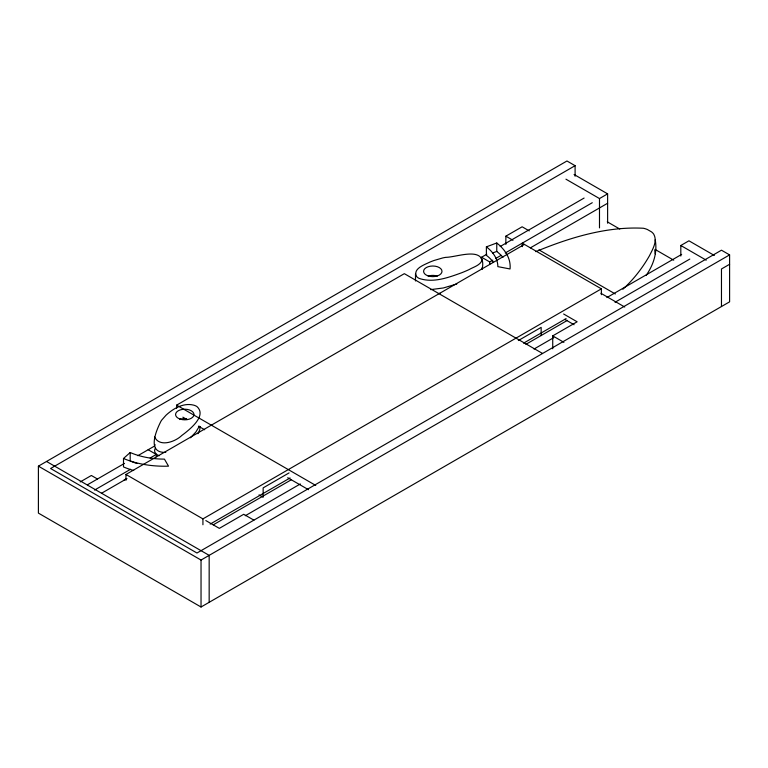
<?xml version="1.0" encoding="UTF-8"?>
<svg xmlns="http://www.w3.org/2000/svg" width="768" height="768" viewBox="0 0 768 768"><rect width="100%" height="100%" fill="white"/><g stroke="black" fill="none" stroke-linecap="round" stroke-linejoin="round"><path stroke-width="1.15" d="M200.227 426.547L199.68 429.984L197.952 433.718M154.589 436.896C159.408 447.571 175.277 441.869 181.843 435.427A135.926 78.48 0 0 0 187.277 431.184C193.622 425.856 205.853 414.653 196.973 406.589A10.387 6 0 0 0 193.584 405.12C184.627 402.854 175.613 407.28 168.797 412.819A73.709 42.557 0 0 0 165.946 415.296L161.568 420.259A36.509 21.082 0 0 0 160.579 421.987C155.645 431.894 146.909 453.187 165.802 452.381M482.131 259.93C480.432 265.411 473.472 266.966 469.008 269.635A135.926 78.48 0 0 1 461.654 272.765C448.32 277.574 433.142 283.277 419.069 278.371A10.387 6 0 0 1 416.525 276.413C412.598 268.646 424.608 264.691 429.859 262.099A73.709 42.557 0 0 1 434.141 260.458L442.742 257.933A36.509 21.082 0 0 1 445.728 257.357C457.949 257.194 487.325 244.675 482.131 269.318L481.786 268.09M535.776 251.645C569.434 237.686 606.643 226.282 643.44 228.259A17.002 9.821 0 0 1 647.453 229.546L651.533 231.898A17.002 9.821 0 0 1 653.75 234.211C657.706 241.296 652.589 249.37 649.469 255.734C642.374 268.166 633.446 279.61 622.858 289.248M655.219 239.818C657.562 252.586 653.414 264.95 646.214 275.29M154.589 446.285L155.011 444.499M155.414 448.128C153.014 451.565 156.029 454.771 159.322 455.731M199.363 426.202L195.917 431.942L190.435 437.779M123.494 458.486L130.186 452.506A56.918 32.861 0 0 0 164.438 459.12L168.509 466.157A69.235 39.974 0 0 1 123.494 458.486L123.494 466.944A69.235 39.974 0 0 0 133.709 470.525M575.098 165.686L50.602 468.509L196.973 553.018L721.469 250.195L729.6 254.89L729.6 301.843L201.034 607.008L38.4 513.11L38.4 466.157L566.966 160.992L575.098 165.686L575.098 176.256M176.64 408.298L176.64 405.13L404.333 273.667L542.4 353.386M80.189 481.939L91.363 475.488L97.469 479.011M505.862 244.397L505.862 236.179L522.134 226.79L529.248 230.899M87.446 484.79L124.502 463.392M137.837 455.693L154.454 446.102M480.586 257.818L486.816 254.218M500.227 246.48L584.112 198.048M94.55 490.08L130.579 469.277M150.134 457.987L156.307 454.426L156.307 456.768M481.584 259.584L481.584 257.242L489.715 261.936L492.816 260.141M495.926 258.346L501.101 255.36M505.248 252.97L592.282 202.714M565.949 179.184L599.491 198.557L607.622 193.862L607.622 223.2M125.962 480.326L125.962 474.461L524.419 244.416M124.176 479.894L126.211 478.723M101.568 493.238L126.979 478.57M530.371 247.853L607.622 203.251M125.962 474.461L202.925 518.89L601.382 288.845L601.382 294.71M680.813 256.07L680.813 245.501L688.944 240.806L714.355 255.475M289.075 472.906L263.146 487.882L263.146 496.099M518.333 340.55L541.162 327.37L541.162 335.587M210.182 524.093L290.083 477.955M523.555 343.171L566.102 318.605M213.254 524.832L291.149 479.856M525.878 344.342L567.427 320.352M606.893 297.571L681.667 254.39M552.73 348.787L552.73 335.875L577.133 321.792L563.626 313.997M245.28 515.731L300.326 483.955M534.01 349.037L553.747 337.642M615.024 302.266L689.798 259.085M38.4 466.157L201.034 560.054L729.6 254.89M729.6 264.278L721.469 268.973L721.469 306.538M486.384 246.854L496.762 242.986A69.235 39.974 0 0 1 510.038 268.973L497.846 266.63A56.918 32.861 0 0 0 486.384 246.854L486.384 255.302A56.918 32.861 0 0 1 493.277 262.176M492.605 252.989L496.762 251.443A69.235 39.974 0 0 1 502.973 257.338M456.816 283.987L443.328 287.971L430.666 289.622M438.374 293.597L440.006 293.328M574.08 174.49L607.622 193.862M680.813 245.501L706.224 260.17M607.277 221.827L619.738 229.018M655.027 249.398L673.718 260.189M538.896 249.85L615.322 293.981M601.382 288.845L522.24 243.158L522.24 246.672M505.862 236.179L512.986 240.288M600.95 293.299L624.739 307.027M564.787 319.363L574.08 324.73M552.73 335.875L563.914 342.336M176.64 405.13L315.744 485.434M182.87 417.178L187.018 419.568M198.442 426.163L204.672 429.763M287.712 477.706L308.477 489.696M259.037 494.899L263.146 497.27M148.176 449.731L156.307 454.426M253.891 520.147L243.725 514.282L219.331 528.365L205.834 520.57M46.531 461.462L209.165 555.36L209.165 602.314M654.71 250.234L655.219 253.901M599.491 198.557L599.491 227.894M496.762 242.986L496.762 251.443M489.715 261.936L489.715 264.278M415.488 273.946L415.488 280.992M202.925 518.89L202.925 524.765M201.034 560.054L201.034 607.008M130.186 452.506L130.186 460.954A56.918 32.861 0 0 0 136.934 463.478M428.323 276.067A9.197 5.309 0 0 1 437.251 276.067M179.558 419.53A9.197 5.309 0 0 1 186.653 418.704M428.189 275.923A9.197 5.309 0 0 0 441.994 271.325A9.197 5.309 0 0 0 428.189 266.726A9.197 5.309 0 0 0 428.189 275.923M180.173 419.117A9.197 5.309 0 0 0 193.968 414.518A9.197 5.309 0 0 0 180.173 409.92A9.197 5.309 0 0 0 180.173 419.117"/></g></svg>
